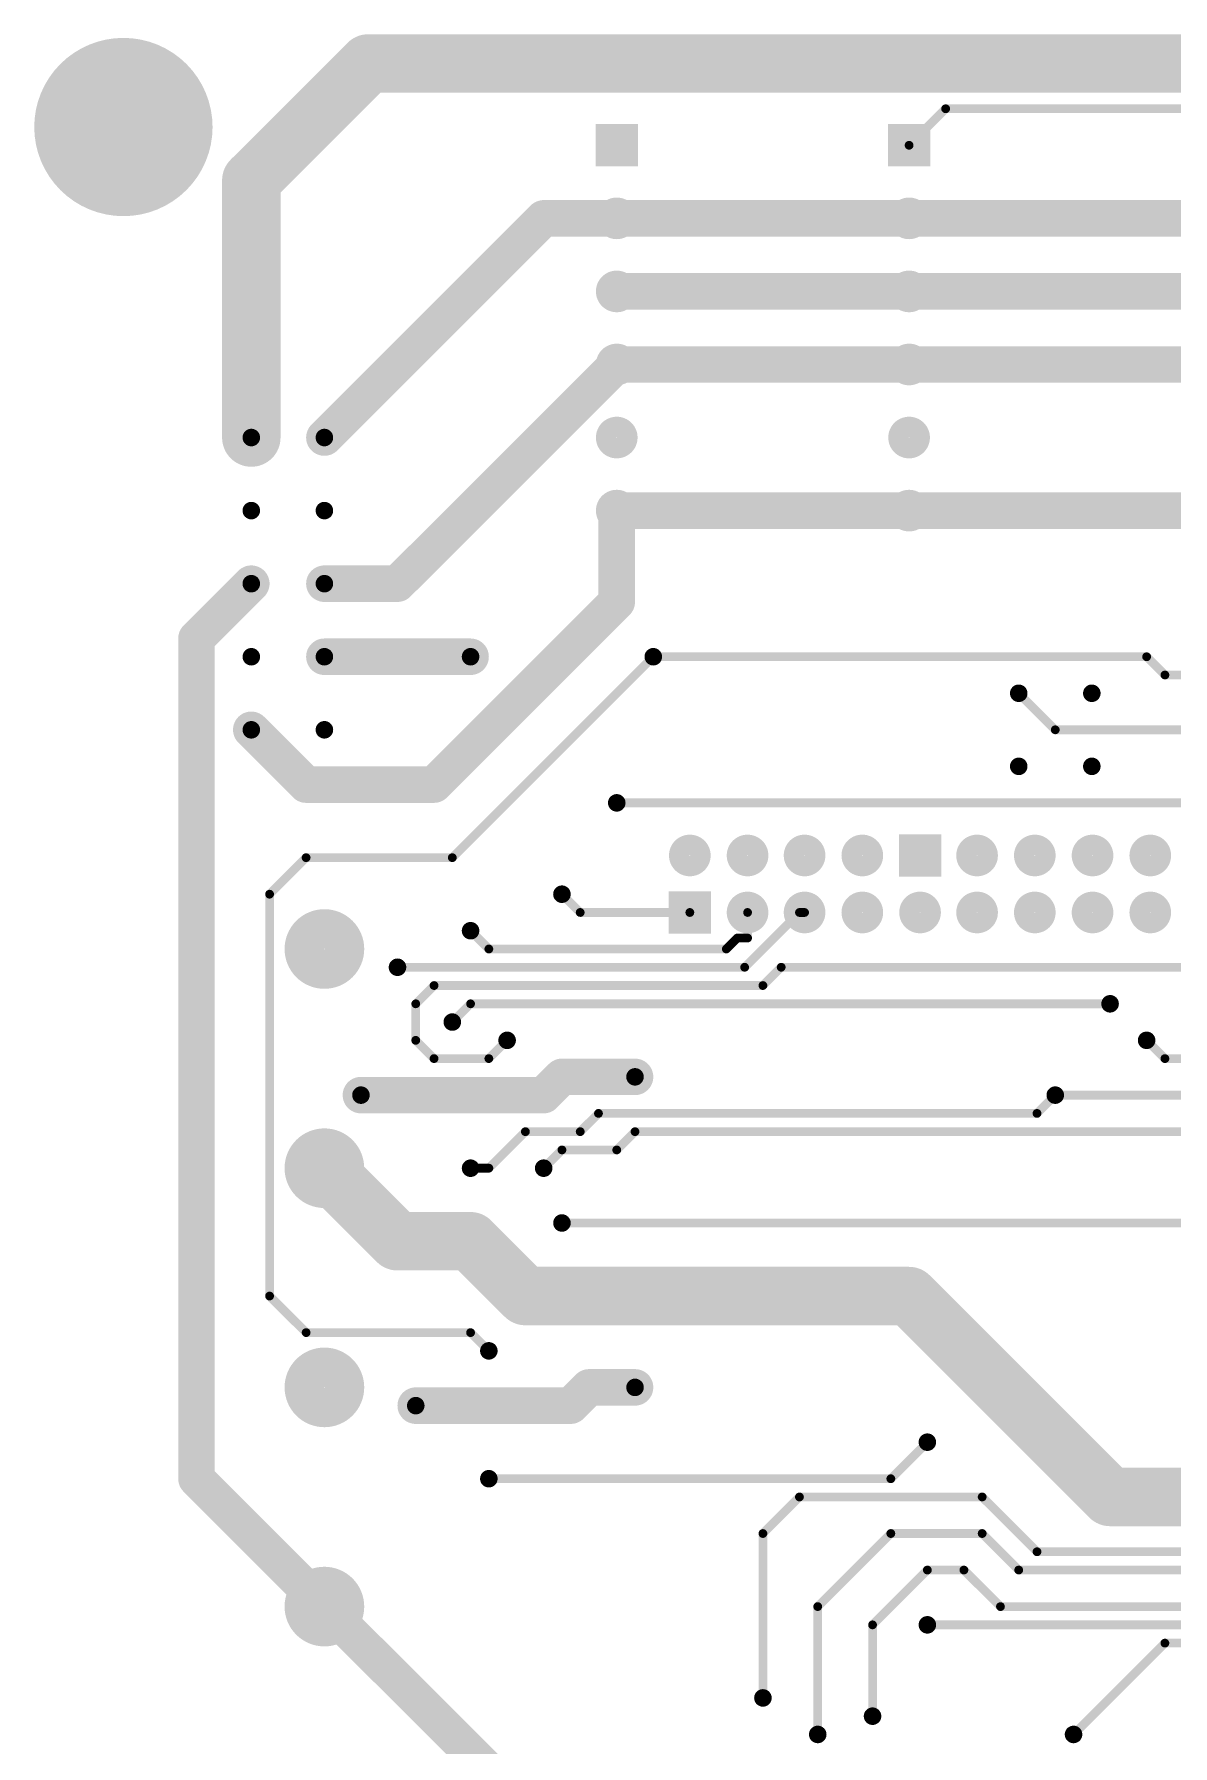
# Model space of a CAD drawing. Extents: x 0.24 to 7.39, y 0.21 to 4.62.
# Drawn here: x 0.249 to 1.807, y 2.28 to 4.623 of the extents above; entities that cross this region are included whole.
import ezdxf

# ---------------------------------------------------------------- set-up
doc = ezdxf.new("R2010")
doc.units = 0

msp = doc.modelspace()

# ---------------------------------------------------------------- linework, layer by layer
at = {"layer": 'TOP'}
for points, const_width in [([(0.31, 4.496, 1), (0.432, 4.496, 1)], 0.122), ([(0.686, 4.583, 1), (0.726, 4.583, 1)], 0.04), ([(0.686, 4.583, 1), (0.726, 4.583, 1)], 0.04), ([(1.493, 4.521, 1), (1.499, 4.521, 1)], 0.006), ([(1.493, 4.521, 1), (1.499, 4.521, 1)], 0.006), ([(1.443, 4.471, 1), (1.449, 4.471, 1)], 0.006), ([(0.526, 4.423, 1), (0.566, 4.423, 1)], 0.04), ([(0.526, 4.423, 1), (0.566, 4.423, 1)], 0.04), ([(0.9335, 4.371, 1), (0.9585, 4.371, 1)], 0.025), ([(0.9335, 4.371, 1), (0.9585, 4.371, 1)], 0.025), ([(1.032, 4.371, 1), (1.06, 4.371, 1)], 0.029), ([(1.0335, 4.371, 1), (1.0585, 4.371, 1)], 0.025), ([(1.0335, 4.371, 1), (1.0585, 4.371, 1)], 0.025), ([(1.432, 4.371, 1), (1.46, 4.371, 1)], 0.029), ([(1.4335, 4.371, 1), (1.4585, 4.371, 1)], 0.025), ([(1.4335, 4.371, 1), (1.4585, 4.371, 1)], 0.025), ([(1.032, 4.271, 1), (1.06, 4.271, 1)], 0.029), ([(1.0335, 4.271, 1), (1.0585, 4.271, 1)], 0.025), ([(1.432, 4.271, 1), (1.46, 4.271, 1)], 0.029), ([(1.4335, 4.271, 1), (1.4585, 4.271, 1)], 0.025), ([(1.4335, 4.271, 1), (1.4585, 4.271, 1)], 0.025), ([(1.032, 4.171, 1), (1.06, 4.171, 1)], 0.029), ([(1.0335, 4.171, 1), (1.0585, 4.171, 1)], 0.025), ([(1.0335, 4.171, 1), (1.0585, 4.171, 1)], 0.025), ([(1.432, 4.171, 1), (1.46, 4.171, 1)], 0.029), ([(1.4335, 4.171, 1), (1.4585, 4.171, 1)], 0.025), ([(1.4335, 4.171, 1), (1.4585, 4.171, 1)], 0.025), ([(0.526, 4.071, 1), (0.566, 4.071, 1)], 0.04), ([(1.032, 4.071, 1), (1.06, 4.071, 1)], 0.029), ([(1.432, 4.071, 1), (1.46, 4.071, 1)], 0.029), ([(0.54, 4.071, 1), (0.552, 4.071, 1)], 0.012), ([(0.6335, 4.071, 1), (0.6585, 4.071, 1)], 0.025), ([(0.64, 4.071, 1), (0.652, 4.071, 1)], 0.012), ([(0.54, 3.971, 1), (0.552, 3.971, 1)], 0.012), ([(0.64, 3.971, 1), (0.652, 3.971, 1)], 0.012), ([(1.032, 3.971, 1), (1.06, 3.971, 1)], 0.029), ([(1.0335, 3.971, 1), (1.0585, 3.971, 1)], 0.025), ([(1.0335, 3.971, 1), (1.0585, 3.971, 1)], 0.025), ([(1.432, 3.971, 1), (1.46, 3.971, 1)], 0.029), ([(1.4335, 3.971, 1), (1.4585, 3.971, 1)], 0.025), ([(1.4335, 3.971, 1), (1.4585, 3.971, 1)], 0.025), ([(0.5335, 3.871, 1), (0.5585, 3.871, 1)], 0.025), ([(0.6335, 3.871, 1), (0.6585, 3.871, 1)], 0.025), ([(0.7335, 3.871, 1), (0.7585, 3.871, 1)], 0.025), ([(0.7335, 3.871, 1), (0.7585, 3.871, 1)], 0.025), ([(0.54, 3.871, 1), (0.552, 3.871, 1)], 0.012), ([(0.64, 3.871, 1), (0.652, 3.871, 1)], 0.012), ([(1.0335, 3.846, 1), (1.0585, 3.846, 1)], 0.025), ([(1.0335, 3.846, 1), (1.0585, 3.846, 1)], 0.025), ([(0.4585, 3.796, 1), (0.4835, 3.796, 1)], 0.025), ([(0.4585, 3.796, 1), (0.4835, 3.796, 1)], 0.025), ([(0.6335, 3.771, 1), (0.6585, 3.771, 1)], 0.025), ([(0.8335, 3.771, 1), (0.8585, 3.771, 1)], 0.025), ([(0.54, 3.771, 1), (0.552, 3.771, 1)], 0.012), ([(0.64, 3.771, 1), (0.652, 3.771, 1)], 0.012), ([(0.84, 3.771, 1), (0.852, 3.771, 1)], 0.012), ([(1.09, 3.771, 1), (1.102, 3.771, 1)], 0.012), ([(1.09, 3.771, 1), (1.102, 3.771, 1)], 0.012), ([(1.093, 3.771, 1), (1.099, 3.771, 1)], 0.006), ([(1.093, 3.771, 1), (1.099, 3.771, 1)], 0.006), ([(1.768, 3.771, 1), (1.774, 3.771, 1)], 0.006), ([(1.768, 3.771, 1), (1.774, 3.771, 1)], 0.006), ([(1.793, 3.746, 1), (1.799, 3.746, 1)], 0.006), ([(1.793, 3.746, 1), (1.799, 3.746, 1)], 0.006), ([(1.59, 3.721, 1), (1.602, 3.721, 1)], 0.012), ([(1.593, 3.721, 1), (1.599, 3.721, 1)], 0.006), ([(1.69, 3.721, 1), (1.702, 3.721, 1)], 0.012), ([(0.5335, 3.671, 1), (0.5585, 3.671, 1)], 0.025), ([(0.54, 3.671, 1), (0.552, 3.671, 1)], 0.012), ([(0.64, 3.671, 1), (0.652, 3.671, 1)], 0.012), ([(1.643, 3.671, 1), (1.649, 3.671, 1)], 0.006), ([(1.643, 3.671, 1), (1.649, 3.671, 1)], 0.006), ([(1.59, 3.621, 1), (1.602, 3.621, 1)], 0.012), ([(1.69, 3.621, 1), (1.702, 3.621, 1)], 0.012), ([(0.6085, 3.596, 1), (0.6335, 3.596, 1)], 0.025), ([(0.6085, 3.596, 1), (0.6335, 3.596, 1)], 0.025), ([(0.7835, 3.596, 1), (0.8085, 3.596, 1)], 0.025), ([(0.7835, 3.596, 1), (0.8085, 3.596, 1)], 0.025), ([(1.04, 3.571, 1), (1.052, 3.571, 1)], 0.012), ([(1.043, 3.571, 1), (1.049, 3.571, 1)], 0.006), ([(1.132, 3.499, 1), (1.16, 3.499, 1)], 0.029), ([(1.211, 3.499, 1), (1.239, 3.499, 1)], 0.029), ([(1.289, 3.499, 1), (1.317, 3.499, 1)], 0.029), ([(1.368, 3.499, 1), (1.396, 3.499, 1)], 0.029), ([(1.525, 3.499, 1), (1.553, 3.499, 1)], 0.029), ([(1.604, 3.499, 1), (1.632, 3.499, 1)], 0.029), ([(1.683, 3.499, 1), (1.711, 3.499, 1)], 0.029), ([(1.762, 3.499, 1), (1.79, 3.499, 1)], 0.029), ([(0.618, 3.496, 1), (0.624, 3.496, 1)], 0.006), ([(0.618, 3.496, 1), (0.624, 3.496, 1)], 0.006), ([(0.818, 3.496, 1), (0.824, 3.496, 1)], 0.006), ([(0.818, 3.496, 1), (0.824, 3.496, 1)], 0.006), ([(0.568, 3.446, 1), (0.574, 3.446, 1)], 0.006), ([(0.568, 3.446, 1), (0.574, 3.446, 1)], 0.006), ([(0.965, 3.446, 1), (0.977, 3.446, 1)], 0.012), ([(0.968, 3.446, 1), (0.974, 3.446, 1)], 0.006), ([(1.211, 3.421, 1), (1.239, 3.421, 1)], 0.029), ([(1.289, 3.421, 1), (1.317, 3.421, 1)], 0.029), ([(1.368, 3.421, 1), (1.396, 3.421, 1)], 0.029), ([(1.447, 3.421, 1), (1.475, 3.421, 1)], 0.029), ([(1.525, 3.421, 1), (1.553, 3.421, 1)], 0.029), ([(1.604, 3.421, 1), (1.632, 3.421, 1)], 0.029), ([(1.683, 3.421, 1), (1.711, 3.421, 1)], 0.029), ([(1.762, 3.421, 1), (1.79, 3.421, 1)], 0.029), ([(0.619, 3.371, 1), (0.673, 3.371, 1)], 0.055), ([(0.993, 3.421, 1), (0.999, 3.421, 1)], 0.006), ([(0.993, 3.421, 1), (0.999, 3.421, 1)], 0.006), ([(1.143, 3.421, 1), (1.149, 3.421, 1)], 0.006), ([(1.222, 3.421, 1), (1.228, 3.421, 1)], 0.006), ([(1.293, 3.421, 1), (1.299, 3.421, 1)], 0.006), ([(1.293, 3.421, 1), (1.299, 3.421, 1)], 0.006), ([(1.3, 3.421, 1), (1.306, 3.421, 1)], 0.006), ([(0.84, 3.396, 1), (0.852, 3.396, 1)], 0.012), ([(0.843, 3.396, 1), (0.849, 3.396, 1)], 0.006), ([(0.868, 3.371, 1), (0.874, 3.371, 1)], 0.006), ([(0.868, 3.371, 1), (0.874, 3.371, 1)], 0.006), ([(1.193, 3.371, 1), (1.199, 3.371, 1)], 0.006), ([(1.193, 3.371, 1), (1.199, 3.371, 1)], 0.006), ([(1.208, 3.386, 1), (1.214, 3.386, 1)], 0.006), ([(1.208, 3.386, 1), (1.214, 3.386, 1)], 0.006), ([(1.222, 3.386, 1), (1.228, 3.386, 1)], 0.006), ([(1.222, 3.386, 1), (1.228, 3.386, 1)], 0.006), ([(0.74, 3.346, 1), (0.752, 3.346, 1)], 0.012), ([(0.743, 3.346, 1), (0.749, 3.346, 1)], 0.006), ([(1.218, 3.346, 1), (1.224, 3.346, 1)], 0.006), ([(1.218, 3.346, 1), (1.224, 3.346, 1)], 0.006), ([(1.268, 3.346, 1), (1.274, 3.346, 1)], 0.006), ([(1.268, 3.346, 1), (1.274, 3.346, 1)], 0.006), ([(0.793, 3.321, 1), (0.799, 3.321, 1)], 0.006), ([(0.793, 3.321, 1), (0.799, 3.321, 1)], 0.006), ([(1.243, 3.321, 1), (1.249, 3.321, 1)], 0.006), ([(1.243, 3.321, 1), (1.249, 3.321, 1)], 0.006), ([(1.715, 3.296, 1), (1.727, 3.296, 1)], 0.012), ([(0.768, 3.296, 1), (0.774, 3.296, 1)], 0.006), ([(0.768, 3.296, 1), (0.774, 3.296, 1)], 0.006), ([(0.815, 3.271, 1), (0.827, 3.271, 1)], 0.012), ([(0.843, 3.296, 1), (0.849, 3.296, 1)], 0.006), ([(0.843, 3.296, 1), (0.849, 3.296, 1)], 0.006), ([(1.718, 3.296, 1), (1.724, 3.296, 1)], 0.006), ([(0.818, 3.271, 1), (0.824, 3.271, 1)], 0.006), ([(0.89, 3.246, 1), (0.902, 3.246, 1)], 0.012), ([(1.765, 3.246, 1), (1.777, 3.246, 1)], 0.012), ([(0.768, 3.246, 1), (0.774, 3.246, 1)], 0.006), ([(0.768, 3.246, 1), (0.774, 3.246, 1)], 0.006), ([(0.893, 3.246, 1), (0.899, 3.246, 1)], 0.006), ([(1.768, 3.246, 1), (1.774, 3.246, 1)], 0.006), ([(0.793, 3.221, 1), (0.799, 3.221, 1)], 0.006), ([(0.793, 3.221, 1), (0.799, 3.221, 1)], 0.006), ([(0.868, 3.221, 1), (0.874, 3.221, 1)], 0.006), ([(0.868, 3.221, 1), (0.874, 3.221, 1)], 0.006), ([(0.9585, 3.196, 1), (0.9835, 3.196, 1)], 0.025), ([(0.9585, 3.196, 1), (0.9835, 3.196, 1)], 0.025), ([(1.0585, 3.196, 1), (1.0835, 3.196, 1)], 0.025), ([(1.793, 3.221, 1), (1.799, 3.221, 1)], 0.006), ([(1.793, 3.221, 1), (1.799, 3.221, 1)], 0.006), ([(0.6835, 3.171, 1), (0.7085, 3.171, 1)], 0.025), ([(0.9335, 3.171, 1), (0.9585, 3.171, 1)], 0.025), ([(0.9335, 3.171, 1), (0.9585, 3.171, 1)], 0.025), ([(1.065, 3.196, 1), (1.077, 3.196, 1)], 0.012), ([(0.69, 3.171, 1), (0.702, 3.171, 1)], 0.012), ([(1.64, 3.171, 1), (1.652, 3.171, 1)], 0.012), ([(1.64, 3.171, 1), (1.652, 3.171, 1)], 0.012), ([(1.643, 3.171, 1), (1.649, 3.171, 1)], 0.006), ([(1.643, 3.171, 1), (1.649, 3.171, 1)], 0.006), ([(1.018, 3.146, 1), (1.024, 3.146, 1)], 0.006), ([(1.018, 3.146, 1), (1.024, 3.146, 1)], 0.006), ([(1.618, 3.146, 1), (1.624, 3.146, 1)], 0.006), ([(1.618, 3.146, 1), (1.624, 3.146, 1)], 0.006), ([(0.619, 3.071, 1), (0.673, 3.071, 1)], 0.055), ([(0.918, 3.121, 1), (0.924, 3.121, 1)], 0.006), ([(0.918, 3.121, 1), (0.924, 3.121, 1)], 0.006), ([(0.993, 3.121, 1), (0.999, 3.121, 1)], 0.006), ([(0.993, 3.121, 1), (0.999, 3.121, 1)], 0.006), ([(1.068, 3.121, 1), (1.074, 3.121, 1)], 0.006), ([(1.068, 3.121, 1), (1.074, 3.121, 1)], 0.006), ([(0.626, 3.071, 1), (0.666, 3.071, 1)], 0.04), ([(0.968, 3.096, 1), (0.974, 3.096, 1)], 0.006), ([(0.968, 3.096, 1), (0.974, 3.096, 1)], 0.006), ([(1.043, 3.096, 1), (1.049, 3.096, 1)], 0.006), ([(1.043, 3.096, 1), (1.049, 3.096, 1)], 0.006), ([(0.84, 3.071, 1), (0.852, 3.071, 1)], 0.012), ([(0.843, 3.071, 1), (0.849, 3.071, 1)], 0.006), ([(0.868, 3.071, 1), (0.874, 3.071, 1)], 0.006), ([(0.868, 3.071, 1), (0.874, 3.071, 1)], 0.006), ([(0.94, 3.071, 1), (0.952, 3.071, 1)], 0.012), ([(0.943, 3.071, 1), (0.949, 3.071, 1)], 0.006), ([(0.726, 2.971, 1), (0.766, 2.971, 1)], 0.04), ([(0.726, 2.971, 1), (0.766, 2.971, 1)], 0.04), ([(0.826, 2.971, 1), (0.866, 2.971, 1)], 0.04), ([(0.826, 2.971, 1), (0.866, 2.971, 1)], 0.04), ([(0.965, 2.996, 1), (0.977, 2.996, 1)], 0.012), ([(0.968, 2.996, 1), (0.974, 2.996, 1)], 0.006), ([(0.901, 2.896, 1), (0.941, 2.896, 1)], 0.04), ([(0.901, 2.896, 1), (0.941, 2.896, 1)], 0.04), ([(1.426, 2.896, 1), (1.466, 2.896, 1)], 0.04), ([(1.426, 2.896, 1), (1.466, 2.896, 1)], 0.04), ([(0.568, 2.896, 1), (0.574, 2.896, 1)], 0.006), ([(0.568, 2.896, 1), (0.574, 2.896, 1)], 0.006), ([(0.618, 2.846, 1), (0.624, 2.846, 1)], 0.006), ([(0.618, 2.846, 1), (0.624, 2.846, 1)], 0.006), ([(0.843, 2.846, 1), (0.849, 2.846, 1)], 0.006), ([(0.843, 2.846, 1), (0.849, 2.846, 1)], 0.006), ([(0.619, 2.771, 1), (0.673, 2.771, 1)], 0.055), ([(0.865, 2.821, 1), (0.877, 2.821, 1)], 0.012), ([(0.868, 2.821, 1), (0.874, 2.821, 1)], 0.006), ([(0.9955, 2.771, 1), (1.0205, 2.771, 1)], 0.025), ([(0.9955, 2.771, 1), (1.0205, 2.771, 1)], 0.025), ([(1.0585, 2.771, 1), (1.0835, 2.771, 1)], 0.025), ([(0.7585, 2.746, 1), (0.7835, 2.746, 1)], 0.025), ([(0.9705, 2.746, 1), (0.9955, 2.746, 1)], 0.025), ([(0.9705, 2.746, 1), (0.9955, 2.746, 1)], 0.025), ([(1.065, 2.771, 1), (1.077, 2.771, 1)], 0.012), ([(0.765, 2.746, 1), (0.777, 2.746, 1)], 0.012), ([(1.465, 2.696, 1), (1.477, 2.696, 1)], 0.012), ([(1.468, 2.696, 1), (1.474, 2.696, 1)], 0.006), ([(0.4585, 2.646, 1), (0.4835, 2.646, 1)], 0.025), ([(0.4585, 2.646, 1), (0.4835, 2.646, 1)], 0.025), ([(0.865, 2.646, 1), (0.877, 2.646, 1)], 0.012), ([(0.868, 2.646, 1), (0.874, 2.646, 1)], 0.006), ([(1.418, 2.646, 1), (1.424, 2.646, 1)], 0.006), ([(1.418, 2.646, 1), (1.424, 2.646, 1)], 0.006), ([(1.701, 2.621, 1), (1.741, 2.621, 1)], 0.04), ([(1.701, 2.621, 1), (1.741, 2.621, 1)], 0.04), ([(1.293, 2.621, 1), (1.299, 2.621, 1)], 0.006), ([(1.293, 2.621, 1), (1.299, 2.621, 1)], 0.006), ([(1.543, 2.621, 1), (1.549, 2.621, 1)], 0.006), ([(1.543, 2.621, 1), (1.549, 2.621, 1)], 0.006), ([(1.243, 2.571, 1), (1.249, 2.571, 1)], 0.006), ([(1.243, 2.571, 1), (1.249, 2.571, 1)], 0.006), ([(1.418, 2.571, 1), (1.424, 2.571, 1)], 0.006), ([(1.418, 2.571, 1), (1.424, 2.571, 1)], 0.006), ([(1.543, 2.571, 1), (1.549, 2.571, 1)], 0.006), ([(1.543, 2.571, 1), (1.549, 2.571, 1)], 0.006), ([(1.618, 2.546, 1), (1.624, 2.546, 1)], 0.006), ([(1.618, 2.546, 1), (1.624, 2.546, 1)], 0.006), ([(0.619, 2.471, 1), (0.673, 2.471, 1)], 0.055), ([(1.468, 2.521, 1), (1.474, 2.521, 1)], 0.006), ([(1.468, 2.521, 1), (1.474, 2.521, 1)], 0.006), ([(1.518, 2.521, 1), (1.524, 2.521, 1)], 0.006), ([(1.518, 2.521, 1), (1.524, 2.521, 1)], 0.006), ([(1.593, 2.521, 1), (1.599, 2.521, 1)], 0.006), ([(1.593, 2.521, 1), (1.599, 2.521, 1)], 0.006), ([(0.6335, 2.471, 1), (0.6585, 2.471, 1)], 0.025), ([(0.6335, 2.471, 1), (0.6585, 2.471, 1)], 0.025), ([(1.318, 2.471, 1), (1.324, 2.471, 1)], 0.006), ([(1.318, 2.471, 1), (1.324, 2.471, 1)], 0.006), ([(1.568, 2.471, 1), (1.574, 2.471, 1)], 0.006), ([(1.568, 2.471, 1), (1.574, 2.471, 1)], 0.006), ([(1.393, 2.446, 1), (1.399, 2.446, 1)], 0.006), ([(1.393, 2.446, 1), (1.399, 2.446, 1)], 0.006), ([(1.465, 2.446, 1), (1.477, 2.446, 1)], 0.012), ([(1.468, 2.446, 1), (1.474, 2.446, 1)], 0.006), ([(1.793, 2.421, 1), (1.799, 2.421, 1)], 0.006), ([(1.793, 2.421, 1), (1.799, 2.421, 1)], 0.006), ([(1.24, 2.346, 1), (1.252, 2.346, 1)], 0.012), ([(1.243, 2.346, 1), (1.249, 2.346, 1)], 0.006), ([(1.39, 2.321, 1), (1.402, 2.321, 1)], 0.012), ([(1.393, 2.321, 1), (1.399, 2.321, 1)], 0.006), ([(1.315, 2.296, 1), (1.327, 2.296, 1)], 0.012), ([(1.318, 2.296, 1), (1.324, 2.296, 1)], 0.006), ([(1.665, 2.296, 1), (1.677, 2.296, 1)], 0.012), ([(1.668, 2.296, 1), (1.674, 2.296, 1)], 0.006)]:
    msp.add_lwpolyline(points, format="xyb", close=True, dxfattribs=dict(at, const_width=const_width))
for points, const_width in [([(0.546, 4.423), (0.706, 4.583)], 0.08), ([(0.706, 4.583), (2.633, 4.583)], 0.08), ([(1.496, 4.521), (1.446, 4.471)], 0.012), ([(2.321, 4.521), (1.496, 4.521)], 0.012), ([(0.546, 4.071), (0.546, 4.423)], 0.08), ([(0.646, 4.071), (0.946, 4.371)], 0.05), ([(0.946, 4.371), (1.046, 4.371)], 0.05), ([(1.046, 4.371), (1.446, 4.371)], 0.05), ([(1.446, 4.371), (1.846, 4.371)], 0.05), ([(1.046, 4.271), (1.446, 4.271)], 0.05), ([(1.446, 4.271), (1.846, 4.271)], 0.05), ([(0.746, 3.871), (1.046, 4.171)], 0.05), ([(1.046, 4.171), (1.446, 4.171)], 0.05), ([(1.446, 4.171), (1.846, 4.171)], 0.05), ([(1.046, 3.971), (1.046, 3.846)], 0.05), ([(1.046, 3.971), (1.446, 3.971)], 0.05), ([(1.446, 3.971), (1.846, 3.971)], 0.05), ([(0.546, 3.871), (0.471, 3.796)], 0.05), ([(0.646, 3.871), (0.746, 3.871)], 0.05), ([(1.046, 3.846), (0.796, 3.596)], 0.05), ([(0.471, 3.796), (0.471, 2.646)], 0.05), ([(0.846, 3.771), (0.646, 3.771)], 0.05), ([(1.096, 3.771), (0.821, 3.496)], 0.012), ([(1.771, 3.771), (1.096, 3.771)], 0.012), ([(1.796, 3.746), (1.771, 3.771)], 0.012), ([(1.846, 3.746), (1.796, 3.746)], 0.012), ([(1.646, 3.671), (1.596, 3.721)], 0.012), ([(0.621, 3.596), (0.546, 3.671)], 0.05), ([(2.846, 3.671), (1.646, 3.671)], 0.012), ([(0.796, 3.596), (0.621, 3.596)], 0.05), ([(2.071, 3.571), (1.046, 3.571)], 0.012), ([(0.621, 3.496), (0.571, 3.446)], 0.012), ([(0.821, 3.496), (0.621, 3.496)], 0.012), ([(0.571, 3.446), (0.571, 2.896)], 0.012), ([(0.971, 3.446), (0.996, 3.421)], 0.012), ([(0.996, 3.421), (1.146, 3.421)], 0.012), ([(1.221, 3.346), (1.296, 3.421)], 0.012), ([(1.225, 3.386), (1.225, 3.421)], 0.012), ([(1.296, 3.421), (1.303, 3.421)], 0.012), ([(0.846, 3.396), (0.871, 3.371)], 0.012), ([(0.871, 3.371), (1.196, 3.371)], 0.012), ([(1.196, 3.371), (1.211, 3.386)], 0.012), ([(1.211, 3.386), (1.225, 3.386)], 0.012), ([(0.746, 3.346), (1.221, 3.346)], 0.012), ([(1.271, 3.346), (1.246, 3.321)], 0.012), ([(1.858, 3.346), (1.271, 3.346)], 0.012), ([(0.796, 3.321), (0.771, 3.296)], 0.012), ([(1.246, 3.321), (0.796, 3.321)], 0.012), ([(0.771, 3.296), (0.771, 3.246)], 0.012), ([(0.846, 3.296), (0.821, 3.271)], 0.012), ([(1.721, 3.296), (0.846, 3.296)], 0.012), ([(0.771, 3.246), (0.796, 3.221)], 0.012), ([(0.871, 3.221), (0.896, 3.246)], 0.012), ([(1.796, 3.221), (1.771, 3.246)], 0.012), ([(0.796, 3.221), (0.871, 3.221)], 0.012), ([(0.946, 3.171), (0.971, 3.196)], 0.05), ([(0.971, 3.196), (1.071, 3.196)], 0.05), ([(2.296, 3.221), (1.796, 3.221)], 0.012), ([(0.696, 3.171), (0.946, 3.171)], 0.05), ([(1.646, 3.171), (1.621, 3.146)], 0.012), ([(1.646, 3.171), (3.071, 3.171)], 0.012), ([(1.021, 3.146), (0.996, 3.121)], 0.012), ([(1.621, 3.146), (1.021, 3.146)], 0.012), ([(0.921, 3.121), (0.871, 3.071)], 0.012), ([(0.996, 3.121), (0.921, 3.121)], 0.012), ([(1.071, 3.121), (1.046, 3.096)], 0.012), ([(2.646, 3.121), (1.071, 3.121)], 0.012), ([(0.746, 2.971), (0.646, 3.071)], 0.08), ([(0.971, 3.096), (0.946, 3.071)], 0.012), ([(1.046, 3.096), (0.971, 3.096)], 0.012), ([(0.871, 3.071), (0.846, 3.071)], 0.012), ([(0.846, 2.971), (0.746, 2.971)], 0.08), ([(0.921, 2.896), (0.846, 2.971)], 0.08), ([(0.971, 2.996), (2.471, 2.996)], 0.012), ([(1.446, 2.896), (0.921, 2.896)], 0.08), ([(1.721, 2.621), (1.446, 2.896)], 0.08), ([(0.571, 2.896), (0.621, 2.846)], 0.012), ([(0.621, 2.846), (0.846, 2.846)], 0.012), ([(0.846, 2.846), (0.871, 2.821)], 0.012), ([(1.008, 2.771), (0.983, 2.746)], 0.05), ([(1.071, 2.771), (1.008, 2.771)], 0.05), ([(0.983, 2.746), (0.771, 2.746)], 0.05), ([(1.421, 2.646), (1.471, 2.696)], 0.012), ([(0.471, 2.646), (0.646, 2.471)], 0.05), ([(0.871, 2.646), (1.421, 2.646)], 0.012), ([(2.996, 2.621), (1.721, 2.621)], 0.08), ([(1.246, 2.571), (1.296, 2.621)], 0.012), ([(1.296, 2.621), (1.546, 2.621)], 0.012), ([(1.546, 2.621), (1.621, 2.546)], 0.012), ([(1.246, 2.346), (1.246, 2.571)], 0.012), ([(1.421, 2.571), (1.321, 2.471)], 0.012), ([(1.546, 2.571), (1.421, 2.571)], 0.012), ([(1.596, 2.521), (1.546, 2.571)], 0.012), ([(1.621, 2.546), (3.046, 2.546)], 0.012), ([(1.396, 2.446), (1.471, 2.521)], 0.012), ([(1.471, 2.521), (1.521, 2.521)], 0.012), ([(1.521, 2.521), (1.571, 2.471)], 0.012), ([(3.121, 2.521), (1.596, 2.521)], 0.012), ([(0.996, 2.121), (0.646, 2.471)], 0.05), ([(1.321, 2.471), (1.321, 2.296)], 0.012), ([(1.571, 2.471), (3.146, 2.471)], 0.012), ([(1.396, 2.321), (1.396, 2.446)], 0.012), ([(3.171, 2.446), (1.471, 2.446)], 0.012), ([(1.671, 2.296), (1.796, 2.421)], 0.012), ([(1.796, 2.421), (3.246, 2.421)], 0.012)]:
    msp.add_lwpolyline(points, dxfattribs=dict(at, const_width=const_width))
for points in [[(1.017, 4.442), (1.075, 4.442), (1.017, 4.5), (1.075, 4.5)], [(1.417, 4.442), (1.475, 4.442), (1.417, 4.5), (1.475, 4.5)], [(1.432, 3.47), (1.49, 3.47), (1.432, 3.528), (1.49, 3.528)], [(1.117, 3.392), (1.175, 3.392), (1.117, 3.45), (1.175, 3.45)]]:
    msp.add_solid(points, dxfattribs=at)

doc.saveas('drawing.dxf')
